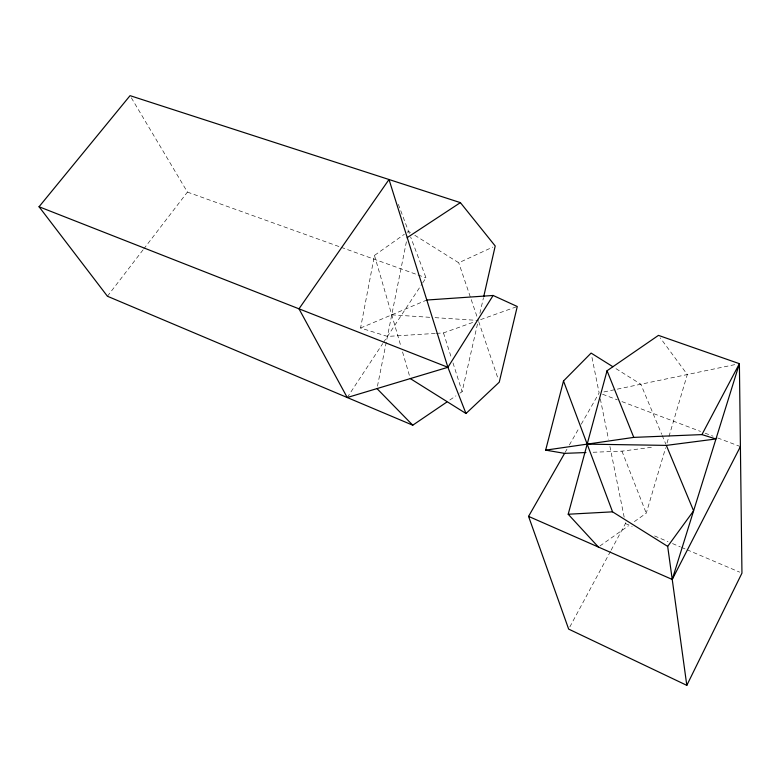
<?xml version="1.0" encoding="UTF-8"?>
<svg xmlns="http://www.w3.org/2000/svg" width="781" height="781" viewBox="0 0 781 781"><rect width="100%" height="100%" fill="white"/><g stroke="black" fill="none" stroke-linecap="round" stroke-linejoin="round"><path stroke-width="0.59" stroke-dasharray="3.9 2.93" d="M435.242 333.428L387.464 336.416L360.558 328.02L374.47 255.426L404.382 234.261M377.457 386.214L406.989 238.791M459.814 393.233L462.118 391.671L477.757 322.826M479.905 313.366L483.4 298M634.348 521.62L646.258 513.195L665.646 447.738M667.023 443.071L687.309 374.538L660.306 337.9M569.808 626.967L610.537 551.269M611.113 550.205L625.454 523.543L624.976 521.171M565.18 452.316L566.967 449.192M569.349 445.024L578.877 428.359M581.259 424.19L599.125 392.931L591.568 355.423M347.242 397.529L382.768 343.542M383.442 342.527L422.023 283.894M422.687 282.878L426.016 277.831L410.65 237.004M107.427 296.243L142.982 249.949M143.724 248.983L187.43 192.087L131.306 97.752M407.145 232.308L408.512 231.332L411.655 233.304M599.915 545.987L628.383 525.847M449.827 400.018L455.977 395.84M414.789 235.266L458.73 262.777L492.811 247.099M360.558 328.02L426.807 300.031M436.413 333.36L443.481 332.921L474.926 321.665M480.588 319.634L517.266 306.503M603.898 391.945L737.02 364.171M593.111 452.258L621.949 451.145L653.141 447.103M391.759 314.841L430.214 317.34M435.027 317.652L478.294 320.454L458.73 262.777M187.43 192.087L339.989 246.913M341.131 247.323L416.839 274.531M417.981 274.951L426.016 277.831M602.551 394.229L617.361 399.852M621.91 401.59L700.528 431.434M705.087 433.162L713.063 436.198M717.612 437.926L740.408 446.576M625.454 523.543L632.171 526.404M654.576 535.942L668.019 541.663M672.5 543.566L680.339 546.905M681.462 547.383L685.943 549.287M687.065 549.765L739.714 572.17M615.965 368.652L640.85 384.232L661.702 434.275M662.161 435.388L665.871 444.282M621.949 451.145L646.258 513.195M398.339 204.3L410.22 235.872M478.685 321.596L498.083 378.756M443.481 332.921L451.525 358.264M452.99 362.872L462.118 391.671M374.47 255.426L400.858 346.139M402.547 351.928L410.298 378.59M600.325 398.866L608.467 439.244M609.902 446.371L624.741 519.98"/><path stroke-width="1.17" d="M483.673 296.819L495.213 245.995L460.39 202.63L130.056 95.653L39.05 206.75L107.427 296.243L412.758 425.196L446.752 402.108M585.955 452.541L564.585 453.361L545.655 450.139L563.501 380.982L591.1 353.08L612.86 366.709M598.412 547.051L568.197 514.24L607.042 370.76L658.451 335.381L739.392 363.682L741.95 573.127L686.811 685.347L568.656 629.095L528.561 516.378L564.585 453.361M528.561 516.378L672.236 579.453L739.392 363.682L701.924 434.597L633.772 437.389L545.655 450.139M672.236 579.453L740.408 446.576M465.993 413.5L447.904 367.295L389.016 179.513L298.986 308.827L347.242 397.529L447.904 367.295L493.133 295.472L517.266 306.503L499.244 382.192L465.993 413.5L410.298 378.59M686.811 685.347L667.677 546.388L693.596 510.813L666.33 445.395L587.175 444.135M407.233 237.6L460.39 202.63M666.33 445.395L715.962 438.971L701.924 434.597M426.807 300.031L493.133 295.472M568.197 514.24L612.558 511.838L667.677 546.388M39.05 206.75L447.904 367.295M376.979 388.596L412.758 425.196M607.042 370.76L633.772 437.389M563.501 380.982L612.558 511.838"/></g></svg>
